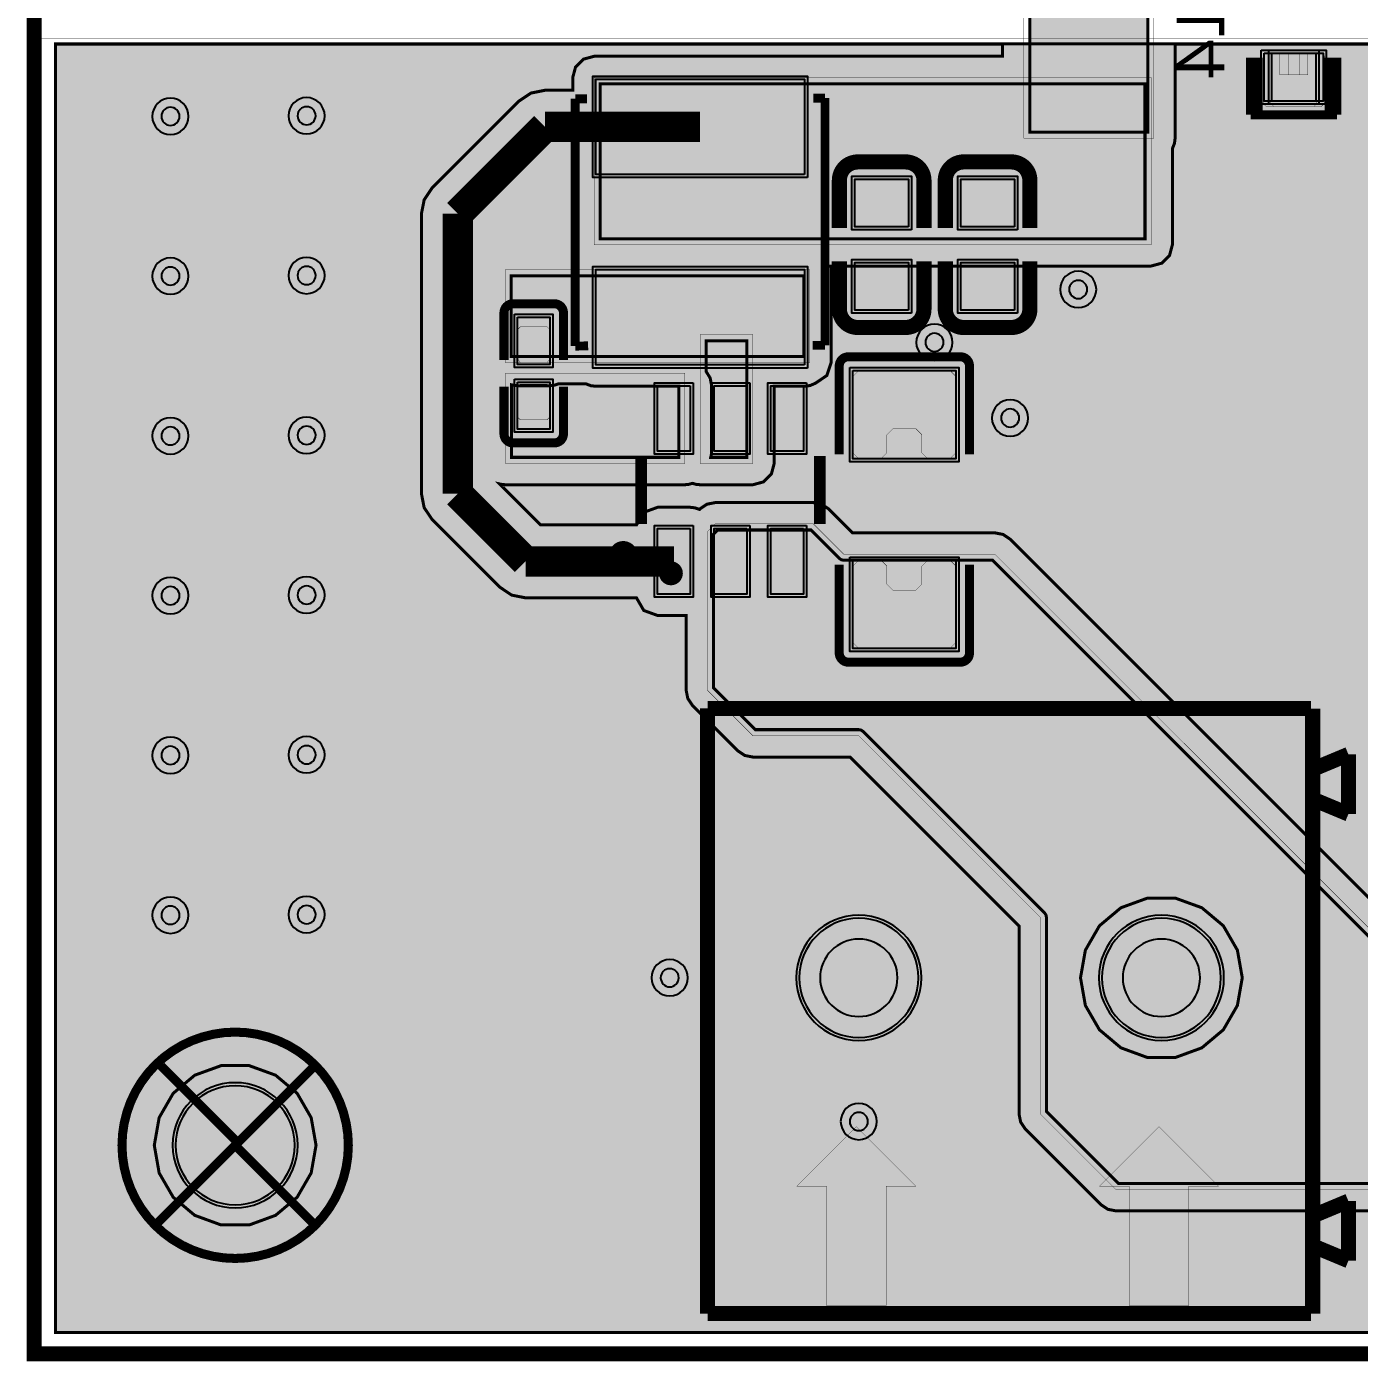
# Model space of a CAD drawing. Header units: millimetres. Extents: x 0 to 40.3, y -58.3 to 0.1.
# Drawn here: x 0 to 22.37, y -50.13 to -27.72 of the extents above; entities that cross this region are included whole.
import ezdxf
from ezdxf.enums import TextEntityAlignment as Align

# ---------------------------------------------------------------- set-up
doc = ezdxf.new("R2010")
doc.units = ezdxf.units.MM
doc.header["$MEASUREMENT"] = 0
for name, color, linetype, true_color in [('Board-Outline-Layer', 7, 'Continuous', 0xff00ff), ('Bottom-Layer', 7, 'Continuous', 0x0000ff), ('Bottom-Paste-Mask-Layer', 7, 'Continuous', 0x800000), ('Bottom-Silkscreen-Layer', 7, 'Continuous', 0x66cc33), ('Bottom-Solder-Mask-Layer', 7, 'Continuous', 0xaa00ff), ('Document-Layer', 7, 'Continuous', 0xffffff), ('Hole-Layer', 7, 'Continuous', 0x222222), ('Multi-Layer', 7, 'Continuous', 0xc0c0c0), ('Top-Layer', 7, 'Continuous', 0xff0000), ('Top-Paste-Mask-Layer', 7, 'Continuous', 0x808080), ('Top-Silkscreen-Layer', 7, 'Continuous', 0xffcc00), ('Top-Solder-Mask-Layer', 7, 'Continuous', 0x800080)]:
    doc.layers.add(name, color=color, linetype=linetype, true_color=true_color)
doc.styles.get("Standard").update_dxf_attribs({"font": 'arial.ttf'})

msp = doc.modelspace()

# ---------------------------------------------------------------- hatches: boundary and pattern name
at = {"layer": 'Bottom-Layer'}
for points in [[(0.485, -49.642), (0.485, -28.006), (39.769, -28.006), (39.769, -49.642)], [(20.777, -28.163), (21.641, -28.163), (21.641, -28.97), (20.777, -28.97)], [(17.692, -43.688), (17.774, -44.153), (18.01, -44.561), (18.371, -44.864), (18.814, -45.026), (19.286, -45.026), (19.729, -44.864), (20.09, -44.561), (20.326, -44.153), (20.408, -43.688), (20.326, -43.224), (20.09, -42.815), (19.729, -42.512), (19.286, -42.351), (18.814, -42.351), (18.371, -42.512), (18.01, -42.815), (17.774, -43.224)], [(12.97, -43.688, 1), (14.97, -43.688, 1)], [(18.05, -43.688, 1), (20.05, -43.688, 1)], [(2.142, -46.5), (2.224, -46.965), (2.46, -47.373), (2.821, -47.676), (3.264, -47.838), (3.736, -47.838), (4.179, -47.676), (4.54, -47.373), (4.776, -46.965), (4.858, -46.5), (4.776, -46.036), (4.54, -45.627), (4.179, -45.324), (3.736, -45.163), (3.264, -45.163), (2.821, -45.324), (2.46, -45.627), (2.224, -46.036)], [(2.5, -46.5, 1), (4.5, -46.5, 1)]]:
    msp.add_hatch(color=256, dxfattribs=at).paths.add_polyline_path(points)
at = {"layer": 'Bottom-Paste-Mask-Layer'}
for points in [[(20.759, -29.008), (20.759, -28.208), (20.809, -28.158), (21.037, -28.158), (21.037, -28.528), (21.367, -28.528), (21.367, -28.158), (21.609, -28.158), (21.659, -28.208), (21.659, -29.008), (21.609, -29.058), (20.809, -29.058)], [(20.759, -29.008), (20.759, -28.208), (20.809, -28.158), (21.037, -28.158), (21.037, -28.528), (21.367, -28.528), (21.367, -28.158), (21.609, -28.158), (21.659, -28.208), (21.659, -29.008), (21.609, -29.058), (20.809, -29.058)], [(12.97, -43.688, 1), (14.97, -43.688, 1)], [(18.05, -43.688, 1), (20.05, -43.688, 1)], [(2.5, -46.5, 1), (4.5, -46.5, 1)]]:
    msp.add_hatch(color=256, dxfattribs=at).paths.add_polyline_path(points)
at = {"layer": 'Bottom-Solder-Mask-Layer'}
for points in [[(20.726, -28.112), (21.692, -28.112), (21.692, -29.02), (20.726, -29.02)], [(12.919, -43.688, 1), (15.021, -43.688, 1)], [(17.999, -43.688, 1), (20.101, -43.688, 1)], [(2.449, -46.5, 1), (4.551, -46.5, 1)]]:
    msp.add_hatch(color=256, dxfattribs=at).paths.add_polyline_path(points)
at = {"layer": 'Document-Layer'}
for points in [[(14.43, -49.188), (13.43, -49.188), (13.43, -47.188), (12.93, -47.188), (13.93, -46.188), (14.93, -47.188), (14.43, -47.188)], [(14.43, -49.188), (13.43, -49.188), (13.43, -47.188), (12.93, -47.188), (13.93, -46.188), (14.93, -47.188), (14.43, -47.188)], [(19.51, -49.188), (18.51, -49.188), (18.51, -47.188), (18.01, -47.188), (19.01, -46.188), (20.01, -47.188), (19.51, -47.188)], [(19.51, -49.188), (18.51, -49.188), (18.51, -47.188), (18.01, -47.188), (19.01, -46.188), (20.01, -47.188), (19.51, -47.188)]]:
    msp.add_hatch(color=256, dxfattribs=at).paths.add_polyline_path(points)
at = {"layer": 'Hole-Layer'}
for points in [[(13.32, -43.688, 1), (14.62, -43.688, 1)], [(18.4, -43.688, 1), (19.7, -43.688, 1)], [(2.5, -46.5, 1), (4.5, -46.5, 1)]]:
    msp.add_hatch(color=256, dxfattribs=at).paths.add_polyline_path(points)
at = {"layer": 'Multi-Layer'}
for points in [[(12.97, -43.688, 1), (14.97, -43.688, 1)], [(12.97, -43.688, 1), (14.97, -43.688, 1)], [(12.97, -43.688, 1), (14.97, -43.688, 1)], [(18.05, -43.688, 1), (20.05, -43.688, 1)], [(18.05, -43.688, 1), (20.05, -43.688, 1)], [(18.05, -43.688, 1), (20.05, -43.688, 1)], [(2.5, -46.5, 1), (4.5, -46.5, 1)], [(2.5, -46.5, 1), (4.5, -46.5, 1)], [(2.5, -46.5, 1), (4.5, -46.5, 1)]]:
    msp.add_hatch(color=256, dxfattribs=at).paths.add_polyline_path(points)
at = {"layer": 'Top-Layer'}
for points in [[(16.842, -19.555), (18.821, -19.555), (18.821, -29.489), (16.842, -29.489)], [(0.485, -28.015), (16.383, -28.015), (16.383, -28.217), (9.525, -28.217), (9.346, -28.265), (9.215, -28.396), (9.167, -28.575), (9.167, -28.787), (8.701, -28.787), (8.467, -28.834), (8.268, -28.966), (6.806, -30.428), (6.673, -30.627), (6.627, -30.861), (6.627, -35.56), (6.673, -35.794), (6.806, -35.993), (7.943, -37.13), (8.142, -37.263), (8.376, -37.309), (10.238, -37.309), (10.36, -37.521), (10.591, -37.605), (11.072, -37.605), (11.072, -38.862), (11.099, -38.999), (11.177, -39.115), (11.939, -39.877), (12.055, -39.955), (12.192, -39.982), (13.822, -39.982), (16.66, -42.82), (16.66, -45.974), (16.687, -46.111), (16.765, -46.227), (18.035, -47.497), (18.151, -47.575), (18.288, -47.602), (32.639, -47.602), (32.776, -47.575), (32.892, -47.497), (34.797, -45.592), (34.875, -45.476), (34.902, -45.339), (34.902, -44.067), (34.923, -44.047), (35.001, -43.931), (35.028, -43.793), (35.028, -41.879), (35.001, -41.742), (34.923, -41.626), (34.351, -41.054), (34.235, -40.977), (34.098, -40.95), (30.7, -40.95), (30.654, -40.904), (34.869, -40.904), (35.048, -40.856), (35.18, -40.725), (35.228, -40.546), (35.228, -38.879), (35.2, -38.742), (35.123, -38.626), (32.36, -35.863), (32.812, -35.863), (32.985, -35.818), (33.115, -35.696), (33.345, -35.696), (33.524, -35.648), (33.656, -35.517), (33.704, -35.338), (33.704, -31.529), (33.703, -31.515), (33.702, -31.501), (33.939, -31.501), (34.214, -31.776), (34.131, -31.895), (34.102, -32.037), (34.102, -35.371), (34.15, -35.55), (34.281, -35.681), (34.46, -35.729), (37.556, -35.729), (37.735, -35.681), (37.866, -35.55), (37.914, -35.371), (37.914, -32.037), (37.891, -31.91), (37.824, -31.8), (37.874, -31.701), (37.891, -31.592), (37.891, -30.124), (37.863, -29.987), (37.786, -29.871), (35.93, -28.015), (39.769, -28.015), (39.769, -49.642), (0.485, -49.642)], [(19.281, -29.591), (19.281, -28.015), (25.423, -28.015), (25.423, -31.373), (25.471, -31.552), (25.602, -31.683), (25.781, -31.731), (28.606, -31.731), (28.606, -35.338), (28.654, -35.517), (28.785, -35.648), (28.964, -35.696), (29.254, -35.696), (29.208, -35.792), (29.192, -35.898), (29.192, -36.898), (29.24, -37.077), (29.371, -37.208), (29.55, -37.256), (29.676, -37.256), (29.816, -37.396), (29.932, -37.474), (30.069, -37.501), (30.084, -37.501), (30.084, -37.74), (29.55, -37.74), (29.471, -37.749), (29.396, -37.775), (28.404, -37.775), (28.329, -37.749), (28.25, -37.74), (27.65, -37.74), (27.471, -37.788), (27.34, -37.919), (27.292, -38.098), (27.292, -38.218), (27.25, -38.26), (27.172, -38.377), (27.145, -38.514), (27.145, -43.076), (23.262, -43.076), (16.509, -36.323), (16.393, -36.245), (16.256, -36.218), (13.864, -36.218), (13.461, -35.815), (13.345, -35.737), (13.208, -35.71), (11.557, -35.71), (11.42, -35.737), (11.304, -35.815), (11.295, -35.824), (11.22, -35.798), (11.141, -35.789), (10.591, -35.789), (10.36, -35.873), (10.238, -36.085), (8.629, -36.085), (7.942, -35.397), (7.989, -35.407), (8.038, -35.41), (11.049, -35.41), (11.114, -35.404), (11.178, -35.386), (11.241, -35.404), (11.306, -35.41), (12.192, -35.41), (12.371, -35.362), (12.502, -35.231), (12.55, -35.052), (12.55, -33.757), (13.056, -33.757), (13.153, -33.744), (13.243, -33.705), (13.433, -33.576), (13.506, -33.359), (13.506, -31.804), (13.505, -31.771), (13.5, -31.738), (18.877, -31.738), (19.056, -31.69), (19.187, -31.559), (19.235, -31.38), (19.235, -29.767), (19.269, -29.682)], [(20.904, -28.163), (21.768, -28.163), (21.768, -28.97), (20.904, -28.97)], [(13.056, -30.199), (9.556, -30.199), (9.556, -28.599), (13.056, -28.599)], [(9.627, -28.677), (18.775, -28.677), (18.775, -31.279), (9.627, -31.279)], [(14.804, -31.08), (13.904, -31.08), (13.904, -30.28), (14.804, -30.28)], [(16.582, -31.08), (15.682, -31.08), (15.682, -30.28), (16.582, -30.28)], [(13.056, -33.399), (9.556, -33.399), (9.556, -31.799), (13.056, -31.799)], [(14.804, -32.48), (13.904, -32.48), (13.904, -31.68), (14.804, -31.68)], [(16.582, -32.48), (15.682, -32.48), (15.682, -31.68), (16.582, -31.68)], [(8.135, -31.905), (13.047, -31.905), (13.047, -33.258), (8.135, -33.258)], [(8.242, -32.599), (8.782, -32.599), (8.782, -33.389), (8.242, -33.389)], [(12.09, -34.95), (11.484, -34.95), (11.495, -34.899), (11.499, -34.847), (11.499, -33.747), (11.475, -33.62), (11.408, -33.509), (11.408, -32.992), (12.09, -32.992)], [(13.871, -33.49), (15.599, -33.49), (15.599, -34.975), (13.871, -34.975)], [(9.556, -33.757), (10.947, -33.757), (10.947, -34.95), (8.139, -34.95), (8.139, -33.732), (8.19, -33.744), (8.242, -33.747), (8.782, -33.747), (8.855, -33.74), (8.925, -33.717), (9.392, -33.717), (9.471, -33.747)], [(8.242, -33.689), (8.782, -33.689), (8.782, -34.479), (8.242, -34.479)], [(11.141, -33.747), (11.141, -34.847), (10.591, -34.847), (10.591, -33.747)], [(12.091, -33.747), (12.091, -34.847), (11.541, -34.847), (11.541, -33.747)], [(13.041, -33.747), (13.041, -34.847), (12.491, -34.847), (12.491, -33.747)], [(11.141, -36.147), (11.141, -37.247), (10.591, -37.247), (10.591, -36.147)], [(13.97, -39.522), (12.234, -39.522), (11.532, -38.82), (11.532, -36.237), (11.599, -36.17), (13.166, -36.17), (13.644, -36.648), (13.677, -36.67), (13.716, -36.678), (16.214, -36.678), (23.042, -43.506), (23.075, -43.528), (23.114, -43.536), (28.415, -43.536), (28.766, -43.887), (28.799, -43.909), (28.838, -43.917), (34.442, -43.917), (34.442, -45.297), (32.597, -47.142), (18.33, -47.142), (17.12, -45.932), (17.12, -42.672), (17.112, -42.633), (17.09, -42.6), (14.042, -39.552), (14.009, -39.53)], [(12.091, -36.147), (12.091, -37.247), (11.541, -37.247), (11.541, -36.147)], [(13.041, -36.147), (13.041, -37.247), (12.491, -37.247), (12.491, -36.147)], [(13.871, -36.675), (15.599, -36.675), (15.599, -38.16), (13.871, -38.16)], [(12.97, -43.688, 1), (14.97, -43.688, 1)], [(18.05, -43.688, 1), (20.05, -43.688, 1)], [(2.142, -46.5), (2.224, -46.965), (2.46, -47.373), (2.821, -47.676), (3.264, -47.838), (3.736, -47.838), (4.179, -47.676), (4.54, -47.373), (4.776, -46.965), (4.858, -46.5), (4.776, -46.036), (4.54, -45.627), (4.179, -45.324), (3.736, -45.163), (3.264, -45.163), (2.821, -45.324), (2.46, -45.627), (2.224, -46.036)], [(2.5, -46.5, 1), (4.5, -46.5, 1)]]:
    msp.add_hatch(color=256, dxfattribs=at).paths.add_polyline_path(points)
at = {"layer": 'Top-Paste-Mask-Layer'}
for points in [[(21.786, -29.008), (21.786, -28.208), (21.736, -28.158), (21.508, -28.158), (21.508, -28.528), (21.178, -28.528), (21.178, -28.158), (20.936, -28.158), (20.886, -28.208), (20.886, -29.008), (20.936, -29.058), (21.736, -29.058)], [(21.786, -29.008), (21.786, -28.208), (21.736, -28.158), (21.508, -28.158), (21.508, -28.528), (21.178, -28.528), (21.178, -28.158), (20.936, -28.158), (20.886, -28.208), (20.886, -29.008), (20.936, -29.058), (21.736, -29.058)], [(13.056, -30.199), (9.556, -30.199), (9.556, -28.599), (13.056, -28.599)], [(14.804, -31.08), (13.904, -31.08), (13.904, -30.28), (14.804, -30.28)], [(16.582, -31.08), (15.682, -31.08), (15.682, -30.28), (16.582, -30.28)], [(13.056, -33.399), (9.556, -33.399), (9.556, -31.799), (13.056, -31.799)], [(14.804, -32.48), (13.904, -32.48), (13.904, -31.68), (14.804, -31.68)], [(16.582, -32.48), (15.682, -32.48), (15.682, -31.68), (16.582, -31.68)], [(8.737, -33.359), (8.287, -33.359), (8.237, -33.289), (8.237, -32.809), (8.287, -32.759), (8.737, -32.759), (8.787, -32.809), (8.787, -33.289)], [(8.737, -33.359), (8.287, -33.359), (8.237, -33.289), (8.237, -32.809), (8.287, -32.759), (8.737, -32.759), (8.787, -32.809), (8.787, -33.289)], [(13.971, -34.975), (14.341, -34.975), (14.441, -34.875), (14.441, -34.57), (14.541, -34.47), (14.929, -34.47), (15.029, -34.57), (15.029, -34.875), (15.129, -34.975), (15.499, -34.975), (15.599, -34.875), (15.599, -33.59), (15.499, -33.49), (13.971, -33.49), (13.871, -33.59), (13.871, -34.875)], [(13.971, -34.975), (14.341, -34.975), (14.441, -34.875), (14.441, -34.57), (14.541, -34.47), (14.929, -34.47), (15.029, -34.57), (15.029, -34.875), (15.129, -34.975), (15.499, -34.975), (15.599, -34.875), (15.599, -33.59), (15.499, -33.49), (13.971, -33.49), (13.871, -33.59), (13.871, -34.875)], [(8.737, -34.319), (8.287, -34.319), (8.237, -34.269), (8.237, -33.789), (8.287, -33.719), (8.737, -33.719), (8.787, -33.789), (8.787, -34.269)], [(8.737, -34.319), (8.287, -34.319), (8.237, -34.269), (8.237, -33.789), (8.287, -33.719), (8.737, -33.719), (8.787, -33.789), (8.787, -34.269)], [(11.141, -33.747), (11.141, -34.847), (10.591, -34.847), (10.591, -33.747)], [(12.091, -33.747), (12.091, -34.847), (11.541, -34.847), (11.541, -33.747)], [(13.041, -33.747), (13.041, -34.847), (12.491, -34.847), (12.491, -33.747)], [(11.141, -36.147), (11.141, -37.247), (10.591, -37.247), (10.591, -36.147)], [(12.091, -36.147), (12.091, -37.247), (11.541, -37.247), (11.541, -36.147)], [(13.041, -36.147), (13.041, -37.247), (12.491, -37.247), (12.491, -36.147)], [(13.971, -36.675), (14.341, -36.675), (14.441, -36.775), (14.441, -37.08), (14.541, -37.18), (14.929, -37.18), (15.029, -37.08), (15.029, -36.775), (15.129, -36.675), (15.499, -36.675), (15.599, -36.775), (15.599, -38.06), (15.499, -38.16), (13.971, -38.16), (13.871, -38.06), (13.871, -36.775)], [(13.971, -36.675), (14.341, -36.675), (14.441, -36.775), (14.441, -37.08), (14.541, -37.18), (14.929, -37.18), (15.029, -37.08), (15.029, -36.775), (15.129, -36.675), (15.499, -36.675), (15.599, -36.775), (15.599, -38.06), (15.499, -38.16), (13.971, -38.16), (13.871, -38.06), (13.871, -36.775)], [(12.97, -43.688, 1), (14.97, -43.688, 1)], [(18.05, -43.688, 1), (20.05, -43.688, 1)], [(2.5, -46.5, 1), (4.5, -46.5, 1)]]:
    msp.add_hatch(color=256, dxfattribs=at).paths.add_polyline_path(points)
at = {"layer": 'Top-Silkscreen-Layer'}
for points in [[(14.43, -49.188), (13.43, -49.188), (13.43, -47.188), (12.93, -47.188), (13.93, -46.188), (14.93, -47.188), (14.43, -47.188)], [(14.43, -49.188), (13.43, -49.188), (13.43, -47.188), (12.93, -47.188), (13.93, -46.188), (14.93, -47.188), (14.43, -47.188)], [(19.51, -49.188), (18.51, -49.188), (18.51, -47.188), (18.01, -47.188), (19.01, -46.188), (20.01, -47.188), (19.51, -47.188)], [(19.51, -49.188), (18.51, -49.188), (18.51, -47.188), (18.01, -47.188), (19.01, -46.188), (20.01, -47.188), (19.51, -47.188)]]:
    msp.add_hatch(color=256, dxfattribs=at).paths.add_polyline_path(points)
at = {"layer": 'Top-Solder-Mask-Layer'}
for points in [[(20.853, -28.112), (21.819, -28.112), (21.819, -29.02), (20.853, -29.02)], [(13.107, -30.25), (9.505, -30.25), (9.505, -28.548), (13.107, -28.548)], [(14.855, -31.131), (13.853, -31.131), (13.853, -30.229), (14.855, -30.229)], [(16.633, -31.131), (15.631, -31.131), (15.631, -30.229), (16.633, -30.229)], [(13.107, -33.45), (9.505, -33.45), (9.505, -31.748), (13.107, -31.748)], [(14.855, -32.531), (13.853, -32.531), (13.853, -31.629), (14.855, -31.629)], [(16.633, -32.531), (15.631, -32.531), (15.631, -31.629), (16.633, -31.629)], [(8.191, -32.548), (8.833, -32.548), (8.833, -33.44), (8.191, -33.44)], [(13.82, -33.439), (15.65, -33.439), (15.65, -35.026), (13.82, -35.026)], [(8.191, -33.638), (8.833, -33.638), (8.833, -34.53), (8.191, -34.53)], [(11.191, -33.697), (11.191, -34.897), (10.541, -34.897), (10.541, -33.697)], [(12.141, -33.697), (12.141, -34.897), (11.491, -34.897), (11.491, -33.697)], [(13.091, -33.697), (13.091, -34.897), (12.44, -34.897), (12.44, -33.697)], [(11.191, -36.097), (11.191, -37.297), (10.541, -37.297), (10.541, -36.097)], [(12.141, -36.097), (12.141, -37.297), (11.491, -37.297), (11.491, -36.097)], [(13.091, -36.097), (13.091, -37.297), (12.44, -37.297), (12.44, -36.097)], [(13.82, -36.625), (15.65, -36.625), (15.65, -38.211), (13.82, -38.211)], [(12.919, -43.688, 1), (15.021, -43.688, 1)], [(17.999, -43.688, 1), (20.101, -43.688, 1)], [(2.449, -46.5, 1), (4.551, -46.5, 1)]]:
    msp.add_hatch(color=256, dxfattribs=at).paths.add_polyline_path(points)

# ---------------------------------------------------------------- linework, layer by layer
at = {"layer": 'Board-Outline-Layer', "const_width": 0.254}
msp.add_lwpolyline([(0.127, -50), (0.127, 0), (40.127, 0), (40.127, -50)], close=True, dxfattribs=at)
at = {"layer": 'Bottom-Layer'}
for points, const_width in [([(0.127, -50), (0.127, -27.904), (40.127, -27.904), (40.127, -50)], 0.00508), ([(0.485, -49.642), (0.485, -28.006), (39.769, -28.006), (39.769, -49.642)], 0.0508), ([(17.692, -43.688), (17.774, -44.153), (18.01, -44.561), (18.371, -44.864), (18.814, -45.026), (19.286, -45.026), (19.729, -44.864), (20.09, -44.561), (20.326, -44.153), (20.408, -43.688), (20.326, -43.224), (20.09, -42.815), (19.729, -42.512), (19.286, -42.351), (18.814, -42.351), (18.371, -42.512), (18.01, -42.815), (17.774, -43.224)], 0.0508), ([(2.142, -46.5), (2.224, -46.965), (2.46, -47.373), (2.821, -47.676), (3.264, -47.838), (3.736, -47.838), (4.179, -47.676), (4.54, -47.373), (4.776, -46.965), (4.858, -46.5), (4.776, -46.036), (4.54, -45.627), (4.179, -45.324), (3.736, -45.163), (3.264, -45.163), (2.821, -45.324), (2.46, -45.627), (2.224, -46.036)], 0.0508)]:
    msp.add_lwpolyline(points, close=True, dxfattribs=dict(at, const_width=const_width))
msp.add_lwpolyline([(20.777, -28.163), (21.641, -28.163), (21.641, -28.97), (20.777, -28.97)], close=True, dxfattribs=at)
for points in [[(12.97, -43.688, 1), (14.97, -43.688), (14.97, -43.688, 1), (12.97, -43.688)], [(18.05, -43.688, 1), (20.05, -43.688), (20.05, -43.688, 1), (18.05, -43.688)], [(2.5, -46.5, 1), (4.5, -46.5), (4.5, -46.5, 1), (2.5, -46.5)]]:
    msp.add_lwpolyline(points, format="xyb", dxfattribs=at)
at = {"layer": 'Bottom-Paste-Mask-Layer', "const_width": 0.00508}
msp.add_lwpolyline([(20.759, -29.008), (20.759, -28.208), (20.809, -28.158), (21.037, -28.158), (21.037, -28.528), (21.367, -28.528), (21.367, -28.158), (21.609, -28.158), (21.659, -28.208), (21.659, -29.008), (21.609, -29.058), (20.809, -29.058)], close=True, dxfattribs=at)
msp.add_lwpolyline([(20.759, -29.008), (20.759, -28.208), (20.809, -28.158), (21.037, -28.158), (21.037, -28.528), (21.367, -28.528), (21.367, -28.158), (21.609, -28.158), (21.659, -28.208), (21.659, -29.008), (21.609, -29.058), (20.809, -29.058)], close=True, dxfattribs=at)
at = {"layer": 'Bottom-Paste-Mask-Layer'}
for points in [[(12.97, -43.688, 1), (14.97, -43.688), (14.97, -43.688, 1), (12.97, -43.688)], [(18.05, -43.688, 1), (20.05, -43.688), (20.05, -43.688, 1), (18.05, -43.688)], [(2.5, -46.5, 1), (4.5, -46.5), (4.5, -46.5, 1), (2.5, -46.5)]]:
    msp.add_lwpolyline(points, format="xyb", dxfattribs=at)
at = {"layer": 'Bottom-Silkscreen-Layer', "const_width": 0.152}
for points in [[(20.548, -29.198), (20.548, -28.239)], [(20.548, -29.198), (20.548, -28.239)], [(21.87, -28.239), (21.87, -29.198)], [(21.87, -28.239), (21.87, -29.198)], [(21.87, -29.198), (20.548, -29.198)], [(21.87, -29.198), (20.548, -29.198)]]:
    msp.add_lwpolyline(points, dxfattribs=at)
at = {"layer": 'Bottom-Solder-Mask-Layer'}
msp.add_lwpolyline([(20.726, -28.112), (21.692, -28.112), (21.692, -29.02), (20.726, -29.02)], close=True, dxfattribs=at)
for points in [[(12.919, -43.688, 1), (15.021, -43.688, 1)], [(2.449, -46.5, 1), (4.551, -46.5, 1)]]:
    msp.add_lwpolyline(points, format="xyb", close=True, dxfattribs=at)
msp.add_lwpolyline([(17.999, -43.688, 1), (20.101, -43.688), (20.101, -43.688, 1), (17.999, -43.688)], format="xyb", dxfattribs=at)
at = {"layer": 'Document-Layer', "const_width": 0.2}
msp.add_lwpolyline([(10.715, -36.897, 1), (10.916, -36.897), (10.916, -36.897, 1), (10.715, -36.897)], format="xyb", dxfattribs=at)
msp.add_lwpolyline([(10.715, -36.897, 1), (10.916, -36.897), (10.916, -36.897, 1), (10.715, -36.897)], format="xyb", dxfattribs=at)
at = {"layer": 'Document-Layer', "const_width": 0.00508}
for points in [[(14.43, -49.188), (13.43, -49.188), (13.43, -47.188), (12.93, -47.188), (13.93, -46.188), (14.93, -47.188), (14.43, -47.188)], [(14.43, -49.188), (13.43, -49.188), (13.43, -47.188), (12.93, -47.188), (13.93, -46.188), (14.93, -47.188), (14.43, -47.188)], [(19.51, -49.188), (18.51, -49.188), (18.51, -47.188), (18.01, -47.188), (19.01, -46.188), (20.01, -47.188), (19.51, -47.188)], [(19.51, -49.188), (18.51, -49.188), (18.51, -47.188), (18.01, -47.188), (19.01, -46.188), (20.01, -47.188), (19.51, -47.188)]]:
    msp.add_lwpolyline(points, close=True, dxfattribs=at)
at = {"layer": 'Hole-Layer'}
for points in [[(2.261, -29.225, 1), (2.566, -29.225, 1)], [(4.547, -29.215, 1), (4.852, -29.215, 1)], [(2.261, -31.907, 1), (2.566, -31.907, 1)], [(4.547, -31.897, 1), (4.852, -31.897, 1)], [(17.501, -32.131, 1), (17.806, -32.131, 1)], [(16.358, -34.29, 1), (16.663, -34.29, 1)], [(2.261, -34.59, 1), (2.566, -34.59, 1)], [(4.547, -34.58, 1), (4.852, -34.58, 1)], [(2.261, -37.272, 1), (2.566, -37.272, 1)], [(4.547, -37.262, 1), (4.852, -37.262, 1)], [(2.261, -39.954, 1), (2.566, -39.954, 1)], [(4.547, -39.944, 1), (4.852, -39.944, 1)], [(2.261, -42.637, 1), (2.566, -42.637, 1)], [(4.547, -42.627, 1), (4.852, -42.627, 1)], [(13.32, -43.688, 1), (14.62, -43.688, 1)], [(18.4, -43.688, 1), (19.7, -43.688, 1)]]:
    msp.add_lwpolyline(points, format="xyb", close=True, dxfattribs=at)
for points in [[(15.088, -33.02, 1), (15.393, -33.02), (15.393, -33.02, 1), (15.088, -33.02)], [(10.643, -43.688, 1), (10.948, -43.688), (10.948, -43.688, 1), (10.643, -43.688)], [(2.5, -46.5, 1), (4.5, -46.5), (4.5, -46.5, 1), (2.5, -46.5)], [(13.818, -46.101, 1), (14.123, -46.101), (14.123, -46.101, 1), (13.818, -46.101)]]:
    msp.add_lwpolyline(points, format="xyb", dxfattribs=at)
at = {"layer": 'Multi-Layer'}
for points in [[(2.108, -29.225, 1), (2.718, -29.225), (2.718, -29.225, 1), (2.108, -29.225)], [(2.108, -31.907, 1), (2.718, -31.907), (2.718, -31.907, 1), (2.108, -31.907)], [(17.348, -32.131, 1), (17.958, -32.131), (17.958, -32.131, 1), (17.348, -32.131)], [(14.935, -33.02, 1), (15.545, -33.02), (15.545, -33.02, 1), (14.935, -33.02)], [(16.205, -34.29, 1), (16.815, -34.29), (16.815, -34.29, 1), (16.205, -34.29)], [(2.108, -34.59, 1), (2.718, -34.59), (2.718, -34.59, 1), (2.108, -34.59)], [(2.108, -37.272, 1), (2.718, -37.272), (2.718, -37.272, 1), (2.108, -37.272)], [(2.108, -39.954, 1), (2.718, -39.954), (2.718, -39.954, 1), (2.108, -39.954)], [(2.108, -42.637, 1), (2.718, -42.637), (2.718, -42.637, 1), (2.108, -42.637)], [(12.97, -43.688, 1), (14.97, -43.688), (14.97, -43.688, 1), (12.97, -43.688)], [(12.97, -43.688, 1), (14.97, -43.688), (14.97, -43.688, 1), (12.97, -43.688)], [(12.97, -43.688, 1), (14.97, -43.688), (14.97, -43.688, 1), (12.97, -43.688)], [(18.05, -43.688, 1), (20.05, -43.688), (20.05, -43.688, 1), (18.05, -43.688)], [(18.05, -43.688, 1), (20.05, -43.688), (20.05, -43.688, 1), (18.05, -43.688)], [(18.05, -43.688, 1), (20.05, -43.688), (20.05, -43.688, 1), (18.05, -43.688)], [(10.49, -43.688, 1), (11.1, -43.688), (11.1, -43.688, 1), (10.49, -43.688)], [(2.5, -46.5, 1), (4.5, -46.5), (4.5, -46.5, 1), (2.5, -46.5)], [(2.5, -46.5, 1), (4.5, -46.5), (4.5, -46.5, 1), (2.5, -46.5)], [(2.5, -46.5, 1), (4.5, -46.5), (4.5, -46.5, 1), (2.5, -46.5)], [(13.665, -46.101, 1), (14.275, -46.101), (14.275, -46.101, 1), (13.665, -46.101)]]:
    msp.add_lwpolyline(points, format="xyb", dxfattribs=at)
for points in [[(4.394, -29.215, 1), (5.004, -29.215, 1)], [(4.394, -31.897, 1), (5.004, -31.897, 1)], [(4.394, -34.58, 1), (5.004, -34.58, 1)], [(4.394, -37.262, 1), (5.004, -37.262, 1)], [(4.394, -39.944, 1), (5.004, -39.944, 1)], [(4.394, -42.627, 1), (5.004, -42.627, 1)]]:
    msp.add_lwpolyline(points, format="xyb", close=True, dxfattribs=at)
at = {"layer": 'Top-Layer'}
for points, const_width in [([(16.741, -29.591), (16.741, -19.453), (18.923, -19.453), (18.923, -29.591)], 0.00508), ([(16.842, -19.555), (18.821, -19.555), (18.821, -29.489), (16.842, -29.489)], 0.0508), ([(0.127, -50), (0.127, -27.913), (40.127, -27.913), (40.127, -50)], 0.00508), ([(9.525, -31.38), (9.525, -28.575), (18.877, -28.575), (18.877, -31.38)], 0.00508), ([(9.627, -28.677), (18.775, -28.677), (18.775, -31.279), (9.627, -31.279)], 0.0508), ([(8.033, -33.359), (8.033, -31.804), (13.148, -31.804), (13.148, -33.359)], 0.00508), ([(8.135, -31.905), (13.047, -31.905), (13.047, -33.258), (8.135, -33.258)], 0.0508), ([(11.306, -35.052), (11.306, -32.89), (12.192, -32.89), (12.192, -35.052)], 0.00508), ([(12.09, -34.95), (11.484, -34.95), (11.495, -34.899), (11.499, -34.847), (11.499, -33.747), (11.475, -33.62), (11.408, -33.509), (11.408, -32.992), (12.09, -32.992)], 0.0508), ([(8.038, -35.052), (8.038, -33.539), (11.049, -33.539), (11.049, -35.052)], 0.00508), ([(9.556, -33.757), (10.947, -33.757), (10.947, -34.95), (8.139, -34.95), (8.139, -33.732), (8.19, -33.744), (8.242, -33.747), (8.782, -33.747), (8.855, -33.74), (8.925, -33.717), (9.392, -33.717), (9.471, -33.747)], 0.0508), ([(11.43, -36.195), (11.557, -36.068), (13.208, -36.068), (13.716, -36.576), (16.256, -36.576), (23.114, -43.434), (28.457, -43.434), (28.838, -43.815), (34.544, -43.815), (34.544, -45.339), (32.639, -47.244), (18.288, -47.244), (17.018, -45.974), (17.018, -42.672), (13.97, -39.624), (12.192, -39.624), (11.43, -38.862)], 0.00508), ([(2.142, -46.5), (2.224, -46.965), (2.46, -47.373), (2.821, -47.676), (3.264, -47.838), (3.736, -47.838), (4.179, -47.676), (4.54, -47.373), (4.776, -46.965), (4.858, -46.5), (4.776, -46.036), (4.54, -45.627), (4.179, -45.324), (3.736, -45.163), (3.264, -45.163), (2.821, -45.324), (2.46, -45.627), (2.224, -46.036)], 0.0508)]:
    msp.add_lwpolyline(points, close=True, dxfattribs=dict(at, const_width=const_width))
for points, const_width in [([(39.769, -49.642), (0.485, -49.642), (0.485, -28.015), (16.383, -28.015), (16.383, -28.217), (9.525, -28.217), (9.346, -28.265), (9.215, -28.396), (9.167, -28.575), (9.167, -28.787), (8.701, -28.787), (8.467, -28.834), (8.268, -28.966), (6.806, -30.428), (6.673, -30.627), (6.627, -30.861), (6.627, -35.56), (6.673, -35.794), (6.806, -35.993), (7.943, -37.13), (8.142, -37.263), (8.376, -37.309), (10.238, -37.309), (10.36, -37.521), (10.591, -37.605), (11.072, -37.605), (11.072, -38.862), (11.099, -38.999), (11.177, -39.115), (11.939, -39.877), (12.055, -39.955), (12.192, -39.982), (13.822, -39.982), (16.66, -42.82), (16.66, -45.974), (16.687, -46.111), (16.765, -46.227), (18.035, -47.497), (18.151, -47.575), (18.288, -47.602), (32.639, -47.602)], 0.0508), ([(23.262, -43.076), (16.509, -36.323), (16.393, -36.245), (16.256, -36.218), (13.864, -36.218), (13.461, -35.815), (13.345, -35.737), (13.208, -35.71), (11.557, -35.71), (11.42, -35.737), (11.304, -35.815), (11.295, -35.824), (11.22, -35.798), (11.141, -35.789), (10.591, -35.789), (10.36, -35.873), (10.238, -36.085), (8.629, -36.085), (7.942, -35.397), (7.989, -35.407), (8.038, -35.41), (11.049, -35.41), (11.114, -35.404), (11.178, -35.386), (11.241, -35.404), (11.306, -35.41), (12.192, -35.41), (12.371, -35.362), (12.502, -35.231), (12.55, -35.052), (12.55, -33.757), (13.056, -33.757), (13.153, -33.744), (13.243, -33.705), (13.433, -33.576), (13.506, -33.359), (13.506, -31.804), (13.505, -31.771), (13.5, -31.738), (18.877, -31.738), (19.056, -31.69), (19.187, -31.559), (19.235, -31.38), (19.235, -29.767), (19.269, -29.682), (19.281, -29.591), (19.281, -28.015), (25.423, -28.015)], 0.0508), ([(7.239, -30.861), (8.701, -29.399)], 0.508), ([(8.701, -29.399), (11.306, -29.399)], 0.508), ([(7.239, -35.56), (7.239, -30.861)], 0.508), ([(8.376, -36.697), (7.239, -35.56)], 0.508), ([(32.597, -47.142), (18.33, -47.142), (17.12, -45.932), (17.12, -42.672), (17.112, -42.633), (17.09, -42.6), (14.042, -39.552), (14.009, -39.53), (13.97, -39.522), (12.234, -39.522), (11.532, -38.82), (11.532, -36.237), (11.599, -36.17), (13.166, -36.17), (13.644, -36.648), (13.677, -36.67), (13.716, -36.678), (16.214, -36.678), (23.042, -43.506)], 0.0508), ([(10.866, -36.697), (8.376, -36.697)], 0.508)]:
    msp.add_lwpolyline(points, dxfattribs=dict(at, const_width=const_width))
for points in [[(20.904, -28.163), (21.768, -28.163), (21.768, -28.97), (20.904, -28.97)], [(13.056, -30.199), (9.556, -30.199), (9.556, -28.599), (13.056, -28.599)], [(14.804, -31.08), (13.904, -31.08), (13.904, -30.28), (14.804, -30.28)], [(16.582, -31.08), (15.682, -31.08), (15.682, -30.28), (16.582, -30.28)], [(13.056, -33.399), (9.556, -33.399), (9.556, -31.799), (13.056, -31.799)], [(14.804, -32.48), (13.904, -32.48), (13.904, -31.68), (14.804, -31.68)], [(16.582, -32.48), (15.682, -32.48), (15.682, -31.68), (16.582, -31.68)], [(8.242, -32.599), (8.782, -32.599), (8.782, -33.389), (8.242, -33.389)], [(13.871, -33.49), (15.599, -33.49), (15.599, -34.975), (13.871, -34.975)], [(8.242, -33.689), (8.782, -33.689), (8.782, -34.479), (8.242, -34.479)], [(11.141, -33.747), (11.141, -34.847), (10.591, -34.847), (10.591, -33.747)], [(12.091, -33.747), (12.091, -34.847), (11.541, -34.847), (11.541, -33.747)], [(13.041, -33.747), (13.041, -34.847), (12.491, -34.847), (12.491, -33.747)], [(11.141, -36.147), (11.141, -37.247), (10.591, -37.247), (10.591, -36.147)], [(12.091, -36.147), (12.091, -37.247), (11.541, -37.247), (11.541, -36.147)], [(13.041, -36.147), (13.041, -37.247), (12.491, -37.247), (12.491, -36.147)], [(13.871, -36.675), (15.599, -36.675), (15.599, -38.16), (13.871, -38.16)]]:
    msp.add_lwpolyline(points, close=True, dxfattribs=at)
for points in [[(12.97, -43.688, 1), (14.97, -43.688), (14.97, -43.688, 1), (12.97, -43.688)], [(18.05, -43.688, 1), (20.05, -43.688), (20.05, -43.688, 1), (18.05, -43.688)], [(2.5, -46.5, 1), (4.5, -46.5), (4.5, -46.5, 1), (2.5, -46.5)]]:
    msp.add_lwpolyline(points, format="xyb", dxfattribs=at)
at = {"layer": 'Top-Paste-Mask-Layer', "const_width": 0.00508}
for points in [[(21.786, -29.008), (21.786, -28.208), (21.736, -28.158), (21.508, -28.158), (21.508, -28.528), (21.178, -28.528), (21.178, -28.158), (20.936, -28.158), (20.886, -28.208), (20.886, -29.008), (20.936, -29.058), (21.736, -29.058)], [(21.786, -29.008), (21.786, -28.208), (21.736, -28.158), (21.508, -28.158), (21.508, -28.528), (21.178, -28.528), (21.178, -28.158), (20.936, -28.158), (20.886, -28.208), (20.886, -29.008), (20.936, -29.058), (21.736, -29.058)], [(8.737, -33.359), (8.287, -33.359), (8.237, -33.289), (8.237, -32.809), (8.287, -32.759), (8.737, -32.759), (8.787, -32.809), (8.787, -33.289)], [(8.737, -33.359), (8.287, -33.359), (8.237, -33.289), (8.237, -32.809), (8.287, -32.759), (8.737, -32.759), (8.787, -32.809), (8.787, -33.289)], [(13.971, -34.975), (14.341, -34.975), (14.441, -34.875), (14.441, -34.57), (14.541, -34.47), (14.929, -34.47), (15.029, -34.57), (15.029, -34.875), (15.129, -34.975), (15.499, -34.975), (15.599, -34.875), (15.599, -33.59), (15.499, -33.49), (13.971, -33.49), (13.871, -33.59), (13.871, -34.875)], [(13.971, -34.975), (14.341, -34.975), (14.441, -34.875), (14.441, -34.57), (14.541, -34.47), (14.929, -34.47), (15.029, -34.57), (15.029, -34.875), (15.129, -34.975), (15.499, -34.975), (15.599, -34.875), (15.599, -33.59), (15.499, -33.49), (13.971, -33.49), (13.871, -33.59), (13.871, -34.875)], [(8.737, -34.319), (8.287, -34.319), (8.237, -34.269), (8.237, -33.789), (8.287, -33.719), (8.737, -33.719), (8.787, -33.789), (8.787, -34.269)], [(8.737, -34.319), (8.287, -34.319), (8.237, -34.269), (8.237, -33.789), (8.287, -33.719), (8.737, -33.719), (8.787, -33.789), (8.787, -34.269)], [(13.971, -36.675), (14.341, -36.675), (14.441, -36.775), (14.441, -37.08), (14.541, -37.18), (14.929, -37.18), (15.029, -37.08), (15.029, -36.775), (15.129, -36.675), (15.499, -36.675), (15.599, -36.775), (15.599, -38.06), (15.499, -38.16), (13.971, -38.16), (13.871, -38.06), (13.871, -36.775)], [(13.971, -36.675), (14.341, -36.675), (14.441, -36.775), (14.441, -37.08), (14.541, -37.18), (14.929, -37.18), (15.029, -37.08), (15.029, -36.775), (15.129, -36.675), (15.499, -36.675), (15.599, -36.775), (15.599, -38.06), (15.499, -38.16), (13.971, -38.16), (13.871, -38.06), (13.871, -36.775)]]:
    msp.add_lwpolyline(points, close=True, dxfattribs=at)
at = {"layer": 'Top-Paste-Mask-Layer'}
for points in [[(13.056, -30.199), (9.556, -30.199), (9.556, -28.599), (13.056, -28.599)], [(14.804, -31.08), (13.904, -31.08), (13.904, -30.28), (14.804, -30.28)], [(16.582, -31.08), (15.682, -31.08), (15.682, -30.28), (16.582, -30.28)], [(13.056, -33.399), (9.556, -33.399), (9.556, -31.799), (13.056, -31.799)], [(14.804, -32.48), (13.904, -32.48), (13.904, -31.68), (14.804, -31.68)], [(16.582, -32.48), (15.682, -32.48), (15.682, -31.68), (16.582, -31.68)], [(11.141, -33.747), (11.141, -34.847), (10.591, -34.847), (10.591, -33.747)], [(12.091, -33.747), (12.091, -34.847), (11.541, -34.847), (11.541, -33.747)], [(13.041, -33.747), (13.041, -34.847), (12.491, -34.847), (12.491, -33.747)], [(11.141, -36.147), (11.141, -37.247), (10.591, -37.247), (10.591, -36.147)], [(12.091, -36.147), (12.091, -37.247), (11.541, -37.247), (11.541, -36.147)], [(13.041, -36.147), (13.041, -37.247), (12.491, -37.247), (12.491, -36.147)]]:
    msp.add_lwpolyline(points, close=True, dxfattribs=at)
for points in [[(12.97, -43.688, 1), (14.97, -43.688), (14.97, -43.688, 1), (12.97, -43.688)], [(18.05, -43.688, 1), (20.05, -43.688), (20.05, -43.688, 1), (18.05, -43.688)], [(2.5, -46.5, 1), (4.5, -46.5), (4.5, -46.5, 1), (2.5, -46.5)]]:
    msp.add_lwpolyline(points, format="xyb", dxfattribs=at)
at = {"layer": 'Top-Silkscreen-Layer'}
for points, const_width in [([(20.675, -28.239), (20.675, -29.198)], 0.152), ([(20.675, -28.239), (20.675, -29.198)], 0.152), ([(21.997, -29.198), (21.997, -28.239)], 0.152), ([(21.997, -29.198), (21.997, -28.239)], 0.152), ([(9.406, -28.929), (9.21, -28.929)], 0.15), ([(9.21, -28.929), (9.21, -33.082)], 0.15), ([(9.406, -28.929), (9.21, -28.929)], 0.15), ([(9.21, -28.929), (9.21, -33.082)], 0.15), ([(13.402, -28.917), (13.206, -28.919)], 0.15), ([(13.402, -28.917), (13.206, -28.919)], 0.15), ([(13.402, -33.069), (13.402, -28.917)], 0.15), ([(13.402, -33.069), (13.402, -28.917)], 0.15), ([(20.675, -29.198), (21.997, -29.198)], 0.152), ([(20.675, -29.198), (21.997, -29.198)], 0.152), ([(13.954, -29.99), (14.754, -29.99)], 0.254), ([(13.954, -29.99), (14.754, -29.99)], 0.254), ([(15.732, -29.99), (16.532, -29.99)], 0.254), ([(15.732, -29.99), (16.532, -29.99)], 0.254), ([(13.644, -31.1), (13.644, -30.3)], 0.254), ([(13.644, -31.1), (13.644, -30.3)], 0.254), ([(15.064, -31.1), (15.064, -30.3)], 0.254), ([(15.064, -31.1), (15.064, -30.3)], 0.254), ([(15.422, -31.1), (15.422, -30.3)], 0.254), ([(15.422, -31.1), (15.422, -30.3)], 0.254), ([(16.842, -31.1), (16.842, -30.3)], 0.254), ([(16.842, -31.1), (16.842, -30.3)], 0.254), ([(13.644, -31.66), (13.644, -32.46)], 0.254), ([(13.644, -31.66), (13.644, -32.46)], 0.254), ([(15.064, -31.66), (15.064, -32.46)], 0.254), ([(15.064, -31.66), (15.064, -32.46)], 0.254), ([(15.422, -31.66), (15.422, -32.46)], 0.254), ([(15.422, -31.66), (15.422, -32.46)], 0.254), ([(16.842, -31.66), (16.842, -32.46)], 0.254), ([(16.842, -31.66), (16.842, -32.46)], 0.254), ([(8.013, -33.313), (8.013, -32.523)], 0.152), ([(8.013, -33.313), (8.013, -32.523)], 0.152), ([(8.166, -32.371), (8.858, -32.371)], 0.152), ([(8.166, -32.371), (8.858, -32.371)], 0.152), ([(9.011, -32.523), (9.011, -33.313)], 0.152), ([(9.011, -32.523), (9.011, -33.313)], 0.152), ([(14.754, -32.77), (13.954, -32.77)], 0.254), ([(14.754, -32.77), (13.954, -32.77)], 0.254), ([(16.532, -32.77), (15.732, -32.77)], 0.254), ([(16.532, -32.77), (15.732, -32.77)], 0.254), ([(9.21, -33.082), (9.426, -33.079)], 0.15), ([(9.21, -33.082), (9.426, -33.079)], 0.15), ([(13.196, -33.069), (13.402, -33.069)], 0.15), ([(13.196, -33.069), (13.402, -33.069)], 0.15), ([(13.642, -34.899), (13.642, -33.414)], 0.152), ([(13.642, -34.899), (13.642, -33.414)], 0.152), ([(13.795, -33.262), (15.675, -33.262)], 0.152), ([(13.795, -33.262), (15.675, -33.262)], 0.152), ([(15.828, -33.414), (15.828, -34.899)], 0.152), ([(15.828, -33.414), (15.828, -34.899)], 0.152), ([(8.013, -33.765), (8.013, -34.556)], 0.152), ([(8.013, -33.765), (8.013, -34.556)], 0.152), ([(9.011, -34.556), (9.011, -33.765)], 0.152), ([(9.011, -34.556), (9.011, -33.765)], 0.152), ([(8.166, -34.708), (8.858, -34.708)], 0.152), ([(8.166, -34.708), (8.858, -34.708)], 0.152), ([(10.316, -36.069), (10.316, -34.925)], 0.2), ([(10.316, -36.069), (10.316, -34.925)], 0.2), ([(13.316, -34.925), (13.316, -36.069)], 0.2), ([(13.316, -34.925), (13.316, -36.069)], 0.2), ([(13.642, -36.751), (13.642, -38.236)], 0.152), ([(13.642, -36.751), (13.642, -38.236)], 0.152), ([(15.828, -38.236), (15.828, -36.751)], 0.152), ([(15.828, -38.236), (15.828, -36.751)], 0.152), ([(13.795, -38.389), (15.675, -38.389)], 0.152), ([(13.795, -38.389), (15.675, -38.389)], 0.152), ([(11.43, -39.166), (21.564, -39.166)], 0.254), ([(11.43, -39.166), (11.43, -49.326)], 0.254), ([(11.43, -39.166), (21.564, -39.166)], 0.254), ([(11.43, -39.166), (11.43, -49.326)], 0.254), ([(21.59, -39.168), (21.59, -49.328)], 0.254), ([(21.59, -39.168), (21.59, -49.328)], 0.254), ([(22.19, -39.938), (21.59, -40.188)], 0.254), ([(22.19, -39.938), (21.59, -40.188)], 0.254), ([(22.19, -40.938), (22.19, -39.938)], 0.254), ([(22.19, -40.938), (22.19, -39.938)], 0.254), ([(21.59, -40.688), (22.19, -40.938)], 0.254), ([(21.59, -40.688), (22.19, -40.938)], 0.254), ([(3.5, -46.413), (2.23, -45.143), (2.23, -45.128)], 0.152), ([(3.5, -46.413), (2.23, -45.143), (2.23, -45.128)], 0.152), ([(3.5, -46.5), (4.821, -45.179), (4.872, -45.179)], 0.152), ([(3.5, -46.5), (4.821, -45.179), (4.872, -45.179)], 0.152), ([(3.5, -46.5), (2.179, -47.821), (2.128, -47.821)], 0.152), ([(3.5, -46.5), (2.179, -47.821), (2.128, -47.821)], 0.152), ([(3.5, -46.5), (4.857, -47.857)], 0.152), ([(3.5, -46.5), (4.857, -47.857)], 0.152), ([(22.19, -47.438), (21.59, -47.688)], 0.254), ([(22.19, -47.438), (21.59, -47.688)], 0.254), ([(22.19, -48.438), (22.19, -47.438)], 0.254), ([(22.19, -48.438), (22.19, -47.438)], 0.254), ([(21.59, -48.188), (22.19, -48.438)], 0.254), ([(21.59, -48.188), (22.19, -48.438)], 0.254), ([(11.43, -49.326), (21.564, -49.326)], 0.254), ([(11.43, -49.326), (21.564, -49.326)], 0.254)]:
    msp.add_lwpolyline(points, dxfattribs=dict(at, const_width=const_width))
for points, const_width in [([(13.644, -30.3, -0.414), (13.954, -29.99)], 0.254), ([(13.644, -30.3, -0.414), (13.954, -29.99)], 0.254), ([(14.754, -29.99, -0.414), (15.064, -30.3)], 0.254), ([(14.754, -29.99, -0.414), (15.064, -30.3)], 0.254), ([(15.422, -30.3, -0.414), (15.732, -29.99)], 0.254), ([(15.422, -30.3, -0.414), (15.732, -29.99)], 0.254), ([(16.532, -29.99, -0.414), (16.842, -30.3)], 0.254), ([(16.532, -29.99, -0.414), (16.842, -30.3)], 0.254), ([(8.013, -32.523, -0.414), (8.166, -32.371)], 0.152), ([(8.013, -32.523, -0.414), (8.166, -32.371)], 0.152), ([(8.858, -32.371, -0.414), (9.011, -32.523)], 0.152), ([(8.858, -32.371, -0.414), (9.011, -32.523)], 0.152), ([(13.954, -32.77, -0.414), (13.644, -32.46)], 0.254), ([(13.954, -32.77, -0.414), (13.644, -32.46)], 0.254), ([(15.064, -32.46, -0.414), (14.754, -32.77)], 0.254), ([(15.064, -32.46, -0.414), (14.754, -32.77)], 0.254), ([(15.732, -32.77, -0.414), (15.422, -32.46)], 0.254), ([(15.732, -32.77, -0.414), (15.422, -32.46)], 0.254), ([(16.842, -32.46, -0.414), (16.532, -32.77)], 0.254), ([(16.842, -32.46, -0.414), (16.532, -32.77)], 0.254), ([(13.642, -33.414, -0.414), (13.795, -33.262)], 0.152), ([(13.642, -33.414, -0.414), (13.795, -33.262)], 0.152), ([(15.675, -33.262, -0.414), (15.828, -33.414)], 0.152), ([(15.675, -33.262, -0.414), (15.828, -33.414)], 0.152), ([(8.013, -34.556, 0.414), (8.166, -34.708)], 0.152), ([(8.013, -34.556, 0.414), (8.166, -34.708)], 0.152), ([(8.858, -34.708, 0.414), (9.011, -34.556)], 0.152), ([(8.858, -34.708, 0.414), (9.011, -34.556)], 0.152), ([(13.642, -38.236, 0.414), (13.795, -38.389)], 0.152), ([(13.642, -38.236, 0.414), (13.795, -38.389)], 0.152), ([(15.675, -38.389, 0.414), (15.828, -38.236)], 0.152), ([(15.675, -38.389, 0.414), (15.828, -38.236)], 0.152), ([(1.6, -46.5, 1), (5.4, -46.5), (5.4, -46.5, 1), (1.6, -46.5)], 0.152), ([(1.6, -46.5, 1), (5.4, -46.5), (5.4, -46.5, 1), (1.6, -46.5)], 0.152)]:
    msp.add_lwpolyline(points, format="xyb", dxfattribs=dict(at, const_width=const_width))
at = {"layer": 'Top-Silkscreen-Layer', "const_width": 0.2}
msp.add_lwpolyline([(9.874, -36.597, 1), (10.157, -36.597, 1)], format="xyb", close=True, dxfattribs=at)
msp.add_lwpolyline([(9.874, -36.597, 1), (10.157, -36.597, 1)], format="xyb", close=True, dxfattribs=at)
at = {"layer": 'Top-Silkscreen-Layer', "const_width": 0.00508}
for points in [[(14.43, -49.188), (13.43, -49.188), (13.43, -47.188), (12.93, -47.188), (13.93, -46.188), (14.93, -47.188), (14.43, -47.188)], [(14.43, -49.188), (13.43, -49.188), (13.43, -47.188), (12.93, -47.188), (13.93, -46.188), (14.93, -47.188), (14.43, -47.188)], [(19.51, -49.188), (18.51, -49.188), (18.51, -47.188), (18.01, -47.188), (19.01, -46.188), (20.01, -47.188), (19.51, -47.188)], [(19.51, -49.188), (18.51, -49.188), (18.51, -47.188), (18.01, -47.188), (19.01, -46.188), (20.01, -47.188), (19.51, -47.188)]]:
    msp.add_lwpolyline(points, close=True, dxfattribs=at)
at = {"layer": 'Top-Solder-Mask-Layer'}
for points in [[(20.853, -28.112), (21.819, -28.112), (21.819, -29.02), (20.853, -29.02)], [(13.107, -30.25), (9.505, -30.25), (9.505, -28.548), (13.107, -28.548)], [(14.855, -31.131), (13.853, -31.131), (13.853, -30.229), (14.855, -30.229)], [(16.633, -31.131), (15.631, -31.131), (15.631, -30.229), (16.633, -30.229)], [(13.107, -33.45), (9.505, -33.45), (9.505, -31.748), (13.107, -31.748)], [(14.855, -32.531), (13.853, -32.531), (13.853, -31.629), (14.855, -31.629)], [(16.633, -32.531), (15.631, -32.531), (15.631, -31.629), (16.633, -31.629)], [(8.191, -32.548), (8.833, -32.548), (8.833, -33.44), (8.191, -33.44)], [(13.82, -33.439), (15.65, -33.439), (15.65, -35.026), (13.82, -35.026)], [(8.191, -33.638), (8.833, -33.638), (8.833, -34.53), (8.191, -34.53)], [(11.191, -33.697), (11.191, -34.897), (10.541, -34.897), (10.541, -33.697)], [(12.141, -33.697), (12.141, -34.897), (11.491, -34.897), (11.491, -33.697)], [(13.091, -33.697), (13.091, -34.897), (12.44, -34.897), (12.44, -33.697)], [(11.191, -36.097), (11.191, -37.297), (10.541, -37.297), (10.541, -36.097)], [(12.141, -36.097), (12.141, -37.297), (11.491, -37.297), (11.491, -36.097)], [(13.091, -36.097), (13.091, -37.297), (12.44, -37.297), (12.44, -36.097)], [(13.82, -36.625), (15.65, -36.625), (15.65, -38.211), (13.82, -38.211)]]:
    msp.add_lwpolyline(points, close=True, dxfattribs=at)
for points in [[(12.919, -43.688, 1), (15.021, -43.688, 1)], [(2.449, -46.5, 1), (4.551, -46.5, 1)]]:
    msp.add_lwpolyline(points, format="xyb", close=True, dxfattribs=at)
msp.add_lwpolyline([(17.999, -43.688, 1), (20.101, -43.688), (20.101, -43.688, 1), (17.999, -43.688)], format="xyb", dxfattribs=at)

# ---------------------------------------------------------------- texts
at = {"layer": 'Bottom-Silkscreen-Layer', "text_generation_flag": 2, "width": 1.1}
msp.add_text('R14', height=0.8001, rotation=90, dxfattribs=at).set_placement((20.345, -26.352), align=Align.BOTTOM_LEFT)

doc.saveas('drawing.dxf')
